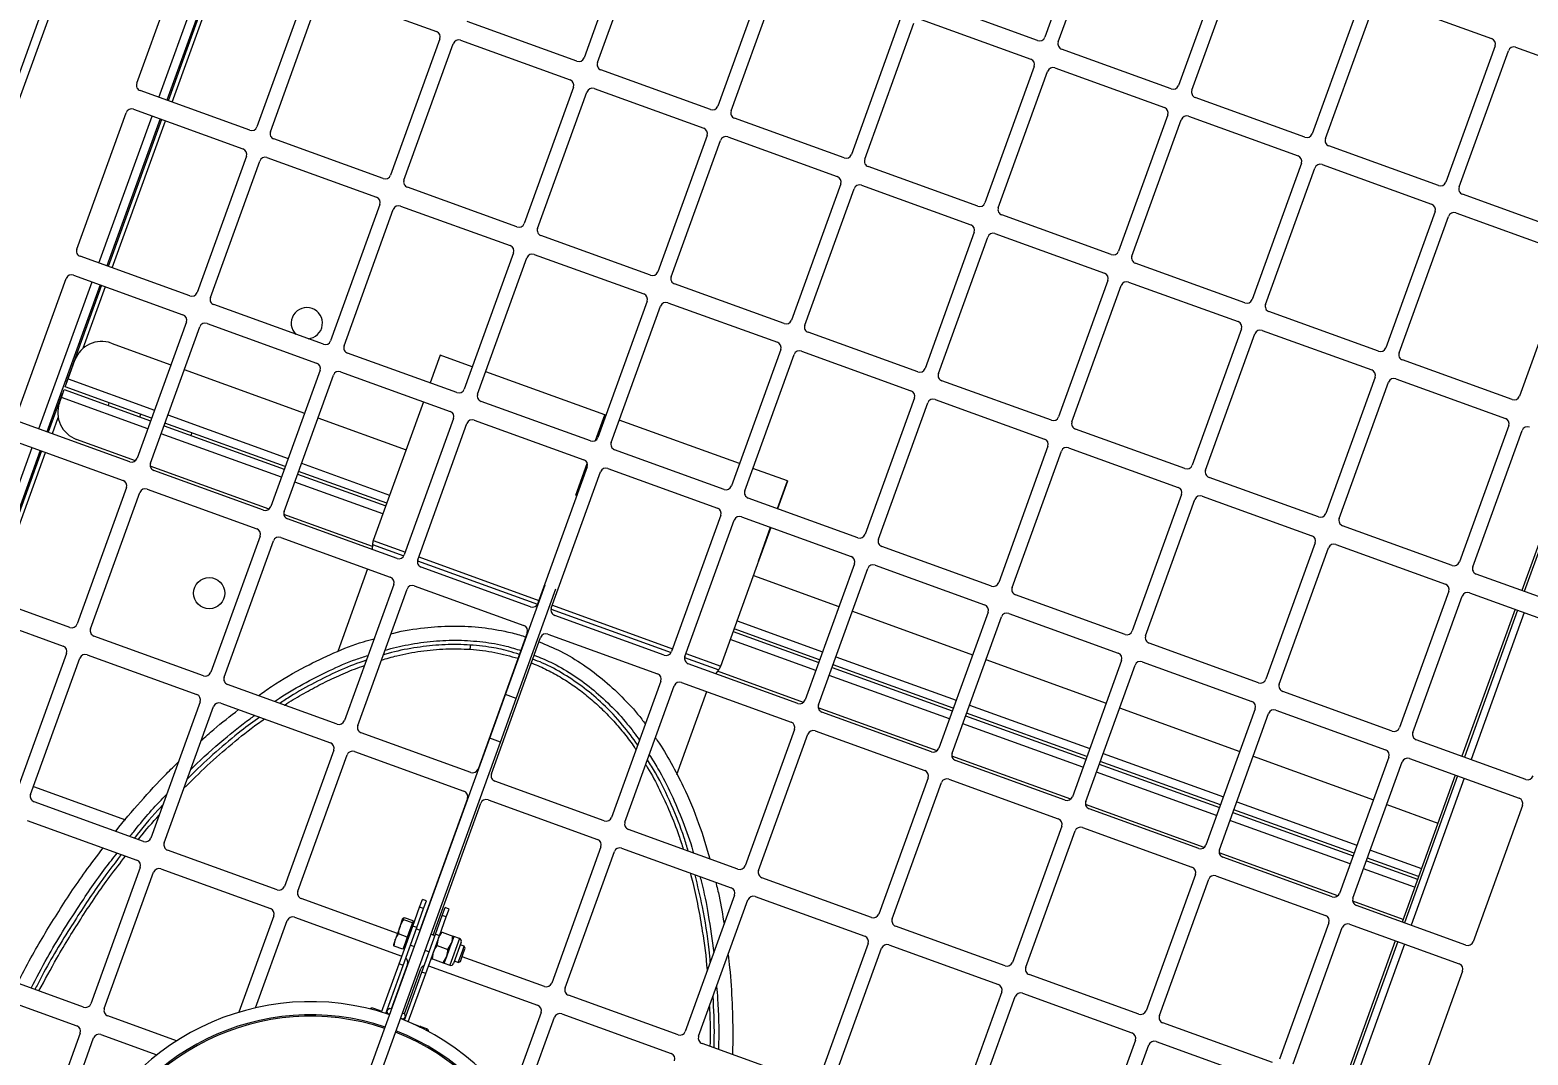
# Model space of a CAD drawing. Header units: metres. Extents: x -17822 to 152406, y -4219 to 19791.
# Drawn here: x 117479.9 to 117532.6, y 6029.5 to 6065.6 of the extents above; entities that cross this region are included whole.
import ezdxf

# ---------------------------------------------------------------- set-up
doc = ezdxf.new("R2010")
doc.units = ezdxf.units.M
doc.header["$LTSCALE"] = 100
doc.header["$MEASUREMENT"] = 0
doc.layers.get('0').update_dxf_attribs({"color": 9, "lineweight": 9})
doc.layers.add('TEKSAN', color=7, linetype='Continuous', lineweight=9)
doc.styles.get("Standard").update_dxf_attribs({"font": 'ARIALN.TTF'})
doc.dimstyles.new('TEKSAN', dxfattribs={"dimtxt": 17, "dimasz": 8, "dimexe": 2, "dimexo": 2, "dimgap": 3, "dimtad": 1, "dimdec": 0, "dimzin": 0, "dimdsep": 46, "dimtxsty": 'Standard', "dimcen": 0.09, "dimclrd": 160, "dimclre": 252, "dimclrt": 160, "dimadec": 0, "dimazin": 0, "dimtfac": 1, "dimtdec": 0, "dimtofl": 0, "dimtmove": 0, "dimatfit": 3, "dimfxl": 1, "dimtolj": 1, "dimtzin": 0, "dimarcsym": 0})

# ---------------------------------------------------------------- blocks, each defined once
blk = doc.blocks.new('K500H165_üst')
at = {"color": 7, "linetype": 'Continuous', "lineweight": 15}
for p, q in [((64.15, -24.2), (64.15, -28.3)), ((64.85, -28.3), (64.85, -24.2)), ((70.35, -24.2), (70.35, -28.3)), ((71.05, -28.3), (71.05, -24.2)), ((71.25, -24), (76.35, -24)), ((76.55, -24.2), (76.55, -28.3)), ((77.25, -28.3), (77.25, -24.2)), ((77.45, -24), (82.55, -24)), ((64.85, -26.25), (70.35, -26.25)), ((71.05, -26.25), (76.55, -26.25)), ((77.25, -26.25), (82.75, -26.25)), ((58.65, -26.5), (64.15, -26.5)), ((58.65, -26.59), (64.15, -26.59)), ((64.85, -26.5), (70.35, -26.5)), ((64.85, -26.59), (70.35, -26.59)), ((71.05, -26.5), (76.55, -26.5)), ((71.05, -26.59), (76.55, -26.59)), ((72.85, -28.5), (72.85, -26.59)), ((74.55, -28.5), (74.55, -26.59)), ((74.85, -26.59), (74.85, -28.5)), ((74.95, -28.5), (74.95, -26.59)), ((75.25, -26.59), (75.25, -28.5)), ((76.45, -26.59), (76.45, -28.473)), ((77.25, -26.5), (82.75, -26.5)), ((77.25, -26.59), (82.75, -26.59)), ((63.95, -28.5), (58.85, -28.5)), ((70.15, -28.5), (65.05, -28.5)), ((76.35, -28.5), (71.25, -28.5)), ((82.55, -28.5), (77.45, -28.5)), ((46.25, -33.3), (46.25, -29.2)), ((51.75, -29.2), (51.75, -33.3)), ((52.45, -33.3), (52.45, -29.2)), ((52.65, -29), (57.75, -29)), ((57.95, -29.2), (57.95, -33.3)), ((58.65, -33.3), (58.65, -29.2)), ((58.85, -29), (63.95, -29)), ((64.15, -29.2), (64.15, -33.3)), ((64.85, -33.3), (64.85, -29.2)), ((65.05, -29), (70.15, -29)), ((70.35, -29.2), (70.35, -33.3)), ((71.05, -33.3), (71.05, -29.2)), ((71.25, -29), (76.35, -29)), ((72.85, -33.5), (72.85, -29)), ((74.55, -33.5), (74.55, -29)), ((74.85, -29), (74.85, -33.5)), ((74.95, -33.5), (74.95, -29)), ((75.25, -29), (75.25, -33.5)), ((76.45, -29.027), (76.45, -33.473)), ((76.55, -29.2), (76.55, -33.3)), ((77.25, -33.3), (77.25, -29.2)), ((77.45, -29), (82.55, -29)), ((82.75, -29.2), (82.75, -33.3)), ((83.45, -33.3), (83.45, -29.2)), ((51.55, -33.5), (46.45, -33.5)), ((57.75, -33.5), (52.65, -33.5)), ((63.95, -33.5), (58.85, -33.5)), ((70.15, -33.5), (65.05, -33.5)), ((76.35, -33.5), (71.25, -33.5)), ((82.55, -33.5), (77.45, -33.5)), ((88.75, -33.5), (83.65, -33.5)), ((46.25, -38.3), (46.25, -34.2)), ((46.45, -34), (51.55, -34)), ((51.75, -34.2), (51.75, -38.3)), ((52.45, -38.3), (52.45, -34.2)), ((52.65, -34), (57.75, -34)), ((57.95, -34.2), (57.95, -38.3)), ((58.65, -38.3), (58.65, -34.2)), ((58.85, -34), (63.95, -34)), ((64.15, -34.2), (64.15, -38.3)), ((64.85, -38.3), (64.85, -34.2)), ((65.05, -34), (70.15, -34)), ((70.35, -34.2), (70.35, -38.3)), ((71.05, -38.3), (71.05, -34.2)), ((71.25, -34), (76.35, -34)), ((72.85, -38.5), (72.85, -34)), ((74.55, -38.5), (74.55, -34)), ((74.85, -34), (74.85, -38.5)), ((74.95, -38.5), (74.95, -34)), ((75.25, -34), (75.25, -38.5)), ((76.45, -34.027), (76.45, -38.473)), ((76.55, -34.2), (76.55, -38.3)), ((77.25, -38.3), (77.25, -34.2)), ((77.45, -34), (82.55, -34)), ((82.75, -34.2), (82.75, -38.3)), ((83.45, -38.3), (83.45, -34.2)), ((83.65, -34), (88.75, -34)), ((51.55, -38.5), (46.45, -38.5)), ((46.45, -39), (51.55, -39)), ((57.75, -38.5), (52.65, -38.5)), ((52.65, -39), (57.75, -39)), ((63.95, -38.5), (58.85, -38.5)), ((58.85, -39), (63.95, -39)), ((70.15, -38.5), (65.05, -38.5)), ((65.05, -39), (70.15, -39)), ((76.35, -38.5), (71.25, -38.5)), ((71.25, -39), (76.35, -39)), ((72.85, -43.5), (72.85, -39)), ((74.55, -43.5), (74.55, -39)), ((74.85, -39), (74.85, -43.5)), ((74.95, -43.5), (74.95, -39)), ((75.25, -39), (75.25, -43.5)), ((82.55, -38.5), (77.45, -38.5)), ((77.45, -39), (82.55, -39)), ((88.75, -38.5), (83.65, -38.5)), ((83.65, -39), (88.75, -39)), ((51.75, -39.2), (51.75, -43.3)), ((52.45, -43.3), (52.45, -39.2)), ((57.95, -39.2), (57.95, -43.3)), ((58.65, -43.3), (58.65, -39.2)), ((64.15, -39.2), (64.15, -43.3)), ((64.85, -43.3), (64.85, -39.2)), ((70.35, -39.2), (70.35, -43.3)), ((71.05, -43.3), (71.05, -39.2)), ((76.45, -39.027), (76.45, -43.473)), ((76.55, -39.2), (76.55, -43.3)), ((77.25, -43.3), (77.25, -39.2)), ((82.75, -39.2), (82.75, -43.3)), ((83.45, -43.3), (83.45, -39.2)), ((51.55, -43.5), (46.45, -43.5)), ((57.75, -43.5), (52.65, -43.5)), ((63.95, -43.5), (58.85, -43.5)), ((70.15, -43.5), (65.05, -43.5)), ((76.35, -43.5), (71.25, -43.5)), ((82.55, -43.5), (77.45, -43.5)), ((88.75, -43.5), (83.65, -43.5)), ((46.45, -44), (51.55, -44)), ((51.75, -44.2), (51.75, -48.3)), ((52.45, -48.3), (52.45, -44.2)), ((52.65, -44), (57.75, -44)), ((57.95, -44.2), (57.95, -48.3)), ((58.65, -48.3), (58.65, -44.2)), ((58.85, -44), (63.95, -44)), ((64.15, -44.2), (64.15, -48.3)), ((64.85, -48.3), (64.85, -44.2)), ((65.05, -44), (70.15, -44)), ((70.35, -44.2), (70.35, -48.3)), ((71.05, -48.3), (71.05, -44.2)), ((71.25, -44), (76.35, -44)), ((72.85, -48.5), (72.85, -44)), ((74.55, -48.5), (74.55, -44)), ((74.85, -44), (74.85, -48.5)), ((74.95, -48.5), (74.95, -44)), ((75.25, -44), (75.25, -48.5)), ((76.45, -44.027), (76.45, -48.473)), ((76.55, -44.2), (76.55, -48.3)), ((77.25, -48.3), (77.25, -44.2)), ((77.45, -44), (82.55, -44)), ((82.75, -44.2), (82.75, -48.3)), ((83.45, -48.3), (83.45, -44.2)), ((83.65, -44), (88.75, -44)), ((88.95, -44.2), (88.95, -48.3)), ((51.55, -48.5), (46.45, -48.5)), ((57.75, -48.5), (52.65, -48.5)), ((63.95, -48.5), (58.85, -48.5)), ((70.15, -48.5), (65.05, -48.5)), ((76.35, -48.5), (71.25, -48.5)), ((82.55, -48.5), (77.45, -48.5)), ((88.75, -48.5), (83.65, -48.5)), ((46.45, -49), (51.55, -49)), ((52.65, -49), (57.75, -49)), ((58.85, -49), (63.95, -49)), ((65.05, -49), (70.15, -49)), ((71.25, -49), (76.35, -49)), ((72.85, -52.2), (72.85, -49)), ((74.55, -52.2), (74.55, -49)), ((74.85, -49), (74.85, -52.2)), ((74.95, -52.2), (74.95, -49)), ((75.25, -49), (75.25, -52.2)), ((76.45, -49.027), (76.45, -52.241)), ((77.45, -49), (82.55, -49)), ((83.65, -49), (88.75, -49)), ((51.75, -49.2), (51.75, -53.3)), ((52.45, -53.3), (52.45, -49.2)), ((57.95, -49.2), (57.95, -53.3)), ((58.65, -53.3), (58.65, -49.2)), ((64.15, -49.2), (64.15, -53.3)), ((64.85, -53.3), (64.85, -49.2)), ((70.35, -49.2), (70.35, -53.3)), ((71.05, -53.3), (71.05, -49.2)), ((76.55, -49.2), (76.55, -53.3)), ((77.25, -53.3), (77.25, -49.2)), ((82.75, -49.2), (82.75, -53.3)), ((83.45, -53.3), (83.45, -49.2)), ((88.95, -49.2), (88.95, -53.3)), ((89.65, -53.3), (89.65, -49.2)), ((70.35, -52.2), (69.315, -52.2)), ((69.315, -52.2), (70.35, -52.2)), ((69.315, -52.2), (69.315, -52.2)), ((69.315, -52.209), (69.315, -52.2)), ((70.35, -52.209), (69.315, -52.209)), ((69.315, -52.209), (69.315, -53.5)), ((76.241, -52.2), (71.05, -52.2)), ((71.05, -52.2), (72.315, -52.2)), ((72.315, -52.209), (71.05, -52.209)), ((72.315, -52.2), (72.315, -52.209)), ((76.241, -53.5), (76.241, -52.2)), ((76.55, -52.272), (76.387, -52.222)), ((76.387, -53.497), (76.387, -52.222)), ((80.347, -52.35), (77.25, -52.35)), ((57.75, -53.5), (52.65, -53.5)), ((63.95, -53.5), (58.85, -53.5)), ((70.15, -53.5), (65.05, -53.5)), ((76.35, -53.5), (71.25, -53.5)), ((82.55, -53.5), (77.45, -53.5)), ((88.75, -53.5), (83.65, -53.5)), ((93.506, -53.5), (89.85, -53.5)), ((52.65, -54), (57.75, -54)), ((57.95, -54.2), (57.95, -58.3)), ((58.65, -58.3), (58.65, -54.2)), ((58.85, -54), (63.95, -54)), ((64.15, -54.2), (64.15, -58.3)), ((64.85, -58.3), (64.85, -54.2)), ((65.05, -54), (70.15, -54)), ((69.315, -54), (69.315, -58.5)), ((70.35, -54.2), (70.35, -58.3)), ((71.05, -58.3), (71.05, -54.2)), ((71.25, -54), (76.35, -54)), ((76.241, -58.5), (76.241, -54)), ((76.387, -58.497), (76.387, -54.003)), ((76.55, -54.2), (76.55, -58.3)), ((77.25, -58.3), (77.25, -54.2)), ((77.45, -54), (82.55, -54)), ((82.75, -54.2), (82.75, -58.3)), ((83.45, -58.3), (83.45, -54.2)), ((83.65, -54), (88.75, -54)), ((88.95, -54.2), (88.95, -57.281)), ((89.65, -58.281), (89.65, -54.2)), ((89.85, -54), (93.154, -54)), ((88.637, -57.281), (88.582, -57.337)), ((88.582, -57.337), (88.582, -57.481)), ((88.767, -57.337), (88.582, -57.337)), ((88.789, -57.281), (88.637, -57.281)), ((89.182, -57.337), (88.767, -57.337)), ((89.127, -57.281), (88.789, -57.281)), ((89.182, -57.337), (89.127, -57.281)), ((89.182, -57.481), (89.182, -57.337)), ((88.382, -57.585), (88.382, -57.791)), ((88.382, -57.585), (89.382, -57.585)), ((88.382, -57.791), (88.632, -57.791)), ((88.382, -58.237), (88.382, -57.836)), ((88.485, -57.481), (89.279, -57.481)), ((88.882, -57.836), (88.632, -57.791)), ((89.132, -57.791), (88.632, -57.791)), ((88.882, -58.237), (88.882, -57.836)), ((89.382, -57.836), (89.132, -57.791)), ((89.382, -57.791), (89.132, -57.791)), ((89.382, -57.791), (89.382, -57.585)), ((89.382, -58.237), (89.382, -57.836)), ((91.757, -57.585), (91.757, -57.791)), ((91.757, -57.585), (91.814, -57.585)), ((91.757, -57.791), (91.788, -57.791)), ((91.795, -57.829), (91.757, -57.836)), ((91.757, -58.122), (91.757, -57.836)), ((57.75, -58.5), (52.65, -58.5)), ((63.95, -58.5), (58.85, -58.5)), ((70.15, -58.5), (65.05, -58.5)), ((76.35, -58.5), (71.25, -58.5)), ((82.55, -58.5), (77.45, -58.5)), ((88.582, -58.5), (83.65, -58.5)), ((87.528, -58.281), (87.528, -58.431)), ((87.821, -58.281), (87.528, -58.281)), ((87.821, -58.431), (87.528, -58.431)), ((87.821, -58.281), (87.821, -58.431)), ((88.528, -58.281), (87.821, -58.281)), ((88.528, -58.431), (87.821, -58.431)), ((88.528, -58.281), (88.528, -58.431)), ((89.943, -58.281), (88.528, -58.281)), ((89.943, -58.431), (88.528, -58.431)), ((88.582, -58.431), (88.582, -58.581)), ((88.882, -58.237), (88.632, -58.281)), ((89.382, -58.237), (89.132, -58.281)), ((89.182, -58.581), (89.182, -58.431)), ((91.532, -58.5), (89.85, -58.5)), ((89.943, -58.281), (89.943, -58.431)), ((91.746, -58.281), (89.943, -58.281)), ((91.739, -58.431), (89.943, -58.431)), ((91.532, -58.499), (91.629, -58.441)), ((91.532, -58.499), (91.532, -58.581)), ((91.607, -58.441), (91.578, -58.458)), ((91.629, -58.441), (91.607, -58.441)), ((91.739, -58.441), (91.629, -58.441)), ((91.726, -58.499), (91.726, -58.581)), ((52.65, -59), (57.75, -59)), ((58.85, -59), (63.95, -59)), ((65.05, -59), (70.15, -59)), ((69.315, -59), (69.315, -59.04)), ((69.315, -59.04), (69.315, -63.5)), ((70.27, -59.04), (69.315, -59.04)), ((72.315, -59.04), (71.13, -59.04)), ((71.25, -59), (76.35, -59)), ((72.315, -59), (72.315, -59.04)), ((79.755, -58.581), (75.655, -58.581)), ((79.755, -58.981), (75.655, -58.981)), ((76.241, -63.5), (76.241, -59)), ((76.387, -63.497), (76.387, -59.003)), ((77.45, -59), (82.55, -59)), ((79.755, -58.581), (79.755, -58.981)), ((81.394, -58.581), (79.755, -58.581)), ((81.394, -58.981), (79.755, -58.981)), ((81.394, -58.581), (81.394, -58.981)), ((100.582, -58.581), (81.394, -58.581)), ((100.582, -58.981), (81.394, -58.981)), ((83.65, -59), (88.582, -59)), ((88.582, -58.981), (88.582, -59.131)), ((89.182, -59.131), (89.182, -58.981)), ((89.85, -59), (91.532, -59)), ((91.532, -58.981), (91.532, -59.063)), ((91.726, -58.981), (91.726, -59.063)), ((57.95, -59.2), (57.95, -63.3)), ((58.65, -63.3), (58.65, -59.2)), ((64.15, -59.2), (64.15, -63.3)), ((64.85, -63.3), (64.85, -59.2)), ((70.35, -59.2), (70.35, -63.3)), ((71.05, -63.3), (71.05, -59.2)), ((76.55, -59.2), (76.55, -63.3)), ((77.25, -63.3), (77.25, -59.2)), ((82.75, -59.2), (82.75, -63.3)), ((83.45, -63.3), (83.45, -59.2)), ((87.528, -59.131), (87.528, -59.281)), ((87.821, -59.131), (87.528, -59.131)), ((87.821, -59.281), (87.528, -59.281)), ((87.821, -59.131), (87.821, -59.281)), ((88.528, -59.131), (87.821, -59.131)), ((88.528, -59.281), (87.821, -59.281)), ((88.348, -59.331), (88.348, -59.652)), ((88.348, -59.331), (88.386, -59.331)), ((88.382, -59.281), (88.382, -59.331)), ((88.386, -59.331), (88.424, -59.331)), ((88.424, -59.331), (88.424, -59.652)), ((88.424, -59.331), (88.691, -59.331)), ((88.528, -59.131), (88.528, -59.281)), ((89.943, -59.131), (88.528, -59.131)), ((89.943, -59.281), (88.528, -59.281)), ((88.691, -59.331), (88.958, -59.331)), ((88.958, -59.331), (88.958, -59.652)), ((88.958, -59.331), (89.187, -59.331)), ((89.187, -59.331), (89.416, -59.331)), ((89.382, -59.331), (89.382, -59.281)), ((89.416, -59.331), (89.416, -59.652)), ((89.65, -63.3), (89.65, -59.281)), ((89.943, -59.131), (89.943, -59.281)), ((91.739, -59.131), (89.943, -59.131)), ((91.746, -59.281), (89.943, -59.281)), ((91.532, -59.063), (91.629, -59.121)), ((91.578, -59.105), (91.607, -59.121)), ((91.607, -59.121), (91.629, -59.121)), ((91.629, -59.121), (91.739, -59.121)), ((91.723, -59.331), (91.723, -59.652)), ((91.723, -59.331), (91.749, -59.331)), ((88.424, -59.652), (88.386, -59.696)), ((88.691, -59.696), (88.386, -59.696)), ((88.691, -59.696), (89.187, -59.696)), ((88.95, -59.696), (88.95, -63.3)), ((89.416, -59.652), (89.187, -59.696)), ((89.187, -59.696), (89.382, -59.696)), ((91.78, -59.696), (91.761, -59.696)), ((57.75, -63.5), (52.65, -63.5)), ((63.95, -63.5), (58.85, -63.5)), ((70.15, -63.5), (65.05, -63.5)), ((76.35, -63.5), (71.25, -63.5)), ((82.55, -63.5), (77.45, -63.5)), ((88.75, -63.5), (83.65, -63.5)), ((93.113, -63.5), (89.85, -63.5)), ((52.65, -64), (57.75, -64)), ((57.95, -64.2), (57.95, -68.3)), ((58.65, -68.3), (58.65, -64.2)), ((58.85, -64), (63.95, -64)), ((64.15, -64.2), (64.15, -68.3)), ((64.85, -68.3), (64.85, -64.2)), ((65.05, -64), (70.15, -64)), ((69.315, -64), (69.315, -65.2)), ((70.35, -64.2), (70.35, -68.3)), ((71.05, -68.3), (71.05, -64.2)), ((71.25, -64), (76.35, -64)), ((76.241, -65.2), (76.241, -64)), ((76.387, -65.178), (76.387, -64.003)), ((76.55, -64.2), (76.55, -68.3)), ((77.25, -68.3), (77.25, -64.2)), ((77.45, -64), (82.55, -64)), ((82.75, -64.2), (82.75, -68.3)), ((83.45, -68.3), (83.45, -64.2)), ((83.65, -64), (88.75, -64)), ((88.95, -64.2), (88.95, -68.3)), ((89.65, -68.3), (89.65, -64.2)), ((89.85, -64), (93.459, -64)), ((69.315, -65.2), (70.35, -65.2)), ((71.05, -65.2), (76.241, -65.2)), ((72.85, -68.5), (72.85, -65.2)), ((74.55, -68.5), (74.55, -65.2)), ((74.85, -65.2), (74.85, -68.5)), ((74.95, -68.5), (74.95, -65.2)), ((75.25, -65.2), (75.25, -68.5)), ((76.387, -65.178), (76.55, -65.128)), ((76.45, -65.159), (76.45, -68.473)), ((77.25, -65.05), (80.343, -65.05)), ((95.15, -65.719), (95.15, -68.3)), ((95.85, -68.3), (95.85, -66.205)), ((63.95, -68.5), (58.85, -68.5)), ((70.15, -68.5), (65.05, -68.5)), ((76.35, -68.5), (71.25, -68.5)), ((82.55, -68.5), (77.45, -68.5)), ((88.75, -68.5), (83.65, -68.5)), ((94.95, -68.5), (89.85, -68.5)), ((101.15, -68.5), (96.05, -68.5)), ((58.85, -69), (63.95, -69)), ((65.05, -69), (70.15, -69)), ((71.25, -69), (76.35, -69)), ((72.85, -73.5), (72.85, -69)), ((74.55, -73.5), (74.55, -69)), ((74.85, -69), (74.85, -73.5)), ((74.95, -73.5), (74.95, -69)), ((75.25, -69), (75.25, -73.5)), ((76.45, -69.027), (76.45, -73.473)), ((77.45, -69), (82.55, -69)), ((83.65, -69), (88.75, -69)), ((89.85, -69), (94.95, -69)), ((96.05, -69), (101.15, -69)), ((58.65, -73.3), (58.65, -69.2)), ((64.15, -69.2), (64.15, -73.3)), ((64.85, -73.3), (64.85, -69.2)), ((70.35, -69.2), (70.35, -73.3)), ((71.05, -73.3), (71.05, -69.2)), ((76.55, -69.2), (76.55, -73.3)), ((77.25, -73.3), (77.25, -69.2)), ((82.75, -69.2), (82.75, -73.3)), ((83.45, -73.3), (83.45, -69.2)), ((88.95, -69.2), (88.95, -73.3)), ((89.65, -73.3), (89.65, -69.2)), ((95.15, -69.2), (95.15, -73.3)), ((95.85, -73.3), (95.85, -69.2)), ((88.45, -73.5), (88.45, -70.061)), ((74.85, -72.5), (74.95, -72.5)), ((63.95, -73.5), (58.85, -73.5)), ((70.15, -73.5), (65.05, -73.5)), ((76.35, -73.5), (71.25, -73.5)), ((74.95, -73.49), (74.85, -73.49)), ((82.55, -73.5), (77.45, -73.5)), ((88.75, -73.5), (83.65, -73.5)), ((58.85, -74), (63.95, -74)), ((64.15, -74.2), (64.15, -78.3)), ((64.85, -78.3), (64.85, -74.2)), ((65.05, -74), (70.15, -74)), ((70.35, -74.2), (70.35, -78.3)), ((71.05, -78.3), (71.05, -74.2)), ((71.25, -74), (76.35, -74)), ((72.85, -76.232), (72.85, -74)), ((74.55, -77.232), (74.55, -74)), ((74.85, -74), (74.85, -77.232)), ((74.95, -77.232), (74.95, -74)), ((75.25, -74), (75.25, -77.232)), ((76.45, -74.027), (76.45, -76.232)), ((76.55, -74.2), (76.55, -78.3)), ((77.25, -78.3), (77.25, -74.2)), ((77.45, -74), (82.55, -74)), ((82.75, -74.2), (82.75, -78.3)), ((83.45, -78.3), (83.45, -74.2)), ((83.65, -74), (88.75, -74)), ((74.95, -74.408), (74.85, -74.4)), ((74.85, -75.6), (74.95, -75.592)), ((64.15, -77.1), (58.65, -77.1)), ((58.65, -77.25), (64.15, -77.25)), ((58.65, -77.3), (64.15, -77.3)), ((70.35, -77.1), (64.85, -77.1)), ((64.85, -77.25), (70.35, -77.25)), ((64.85, -77.3), (70.35, -77.3)), ((73.353, -77.1), (71.05, -77.1)), ((71.05, -77.25), (74.682, -77.25)), ((71.05, -77.3), (76.55, -77.3)), ((74.55, -77.232), (73.85, -77.232)), ((74.85, -77.232), (74.55, -77.232)), ((74.682, -77.25), (74.682, -77.3)), ((75.25, -77.232), (74.95, -77.232)), ((75.118, -77.3), (75.118, -77.25)), ((75.118, -77.25), (76.55, -77.25)), ((75.45, -77.232), (75.25, -77.232)), ((76.55, -77.1), (75.947, -77.1)), ((82.75, -77.1), (77.25, -77.1)), ((77.25, -77.25), (82.75, -77.25)), ((77.25, -77.3), (82.75, -77.3)), ((64.15, -77.6), (58.65, -77.6)), ((70.35, -77.6), (64.85, -77.6)), ((76.55, -77.6), (71.05, -77.6)), ((82.75, -77.6), (77.25, -77.6)), ((63.95, -78.5), (58.85, -78.5)), ((70.15, -78.5), (65.05, -78.5)), ((76.35, -78.5), (71.25, -78.5)), ((149.95, -82.2), (44.55, -82.2)), ((150.082, -82.5), (44.418, -82.5))]:
    blk.add_line(p, q, dxfattribs=at)
at = {"color": 7, "linetype": 'Continuous', "lineweight": 15, "flags": 128}
blk.add_lwpolyline([(78.682, -60.689), (78.654, -60.697), (78.626, -60.704), (78.602, -60.711), (78.58, -60.718), (78.562, -60.723), (78.548, -60.727), (78.54, -60.729), (78.537, -60.73)], dxfattribs=at)
at = {"color": 7, "linetype": 'Continuous', "lineweight": 15}
blk.add_circle((79.95, -70), 0.55, dxfattribs=at)
for centre, radius, start, end in [((70.15, -24.2), 0.2, 0, 90), ((71.25, -24.2), 0.2, 90, 180), ((76.35, -24.2), 0.2, 0, 90), ((77.45, -24.2), 0.2, 90, 180), ((58.85, -28.3), 0.2, 180, 270), ((63.95, -28.3), 0.2, 270, 0), ((65.05, -28.3), 0.2, 180, 270), ((70.15, -28.3), 0.2, 270, 0), ((71.25, -28.3), 0.2, 180, 270), ((76.35, -28.3), 0.2, 270, 0), ((77.45, -28.3), 0.2, 180, 270), ((57.75, -29.2), 0.2, 0, 90), ((58.85, -29.2), 0.2, 90, 180), ((63.95, -29.2), 0.2, 0, 90), ((65.05, -29.2), 0.2, 90, 180), ((70.15, -29.2), 0.2, 0, 90), ((71.25, -29.2), 0.2, 90, 180), ((76.35, -29.2), 0.2, 0, 90), ((77.45, -29.2), 0.2, 90, 180), ((46.45, -33.3), 0.2, 180, 270), ((51.55, -33.3), 0.2, 270, 0), ((52.65, -33.3), 0.2, 180, 270), ((57.75, -33.3), 0.2, 270, 0), ((58.85, -33.3), 0.2, 180, 270), ((63.95, -33.3), 0.2, 270, 0), ((65.05, -33.3), 0.2, 180, 270), ((70.15, -33.3), 0.2, 270, 0), ((71.25, -33.3), 0.2, 180, 270), ((76.35, -33.3), 0.2, 270, 0), ((77.45, -33.3), 0.2, 180, 270), ((82.55, -33.3), 0.2, 270, 0), ((83.65, -33.3), 0.2, 180, 270), ((46.45, -34.2), 0.2, 90, 180), ((51.55, -34.2), 0.2, 0, 90), ((52.65, -34.2), 0.2, 90, 180), ((57.75, -34.2), 0.2, 0, 90), ((58.85, -34.2), 0.2, 90, 180), ((63.95, -34.2), 0.2, 0, 90), ((65.05, -34.2), 0.2, 90, 180), ((70.15, -34.2), 0.2, 0, 90), ((71.25, -34.2), 0.2, 90, 180), ((76.35, -34.2), 0.2, 0, 90), ((77.45, -34.2), 0.2, 90, 180), ((82.55, -34.2), 0.2, 0, 90), ((83.65, -34.2), 0.2, 90, 180), ((51.55, -38.3), 0.2, 270, 0), ((52.65, -38.3), 0.2, 180, 270), ((57.75, -38.3), 0.2, 270, 0), ((58.85, -38.3), 0.2, 180, 270), ((63.95, -38.3), 0.2, 270, 0), ((65.05, -38.3), 0.2, 180, 270), ((70.15, -38.3), 0.2, 270, 0), ((71.25, -38.3), 0.2, 180, 270), ((76.35, -38.3), 0.2, 270, 0), ((77.45, -38.3), 0.2, 180, 270), ((82.55, -38.3), 0.2, 270, 0), ((83.65, -38.3), 0.2, 180, 270), ((51.55, -39.2), 0.2, 0, 90), ((52.65, -39.2), 0.2, 90, 180), ((57.75, -39.2), 0.2, 0, 90), ((58.85, -39.2), 0.2, 90, 180), ((63.95, -39.2), 0.2, 0, 90), ((65.05, -39.2), 0.2, 90, 180), ((70.15, -39.2), 0.2, 0, 90), ((71.25, -39.2), 0.2, 90, 180), ((76.35, -39.2), 0.2, 0, 90), ((77.45, -39.2), 0.2, 90, 180), ((82.55, -39.2), 0.2, 0, 90), ((83.65, -39.2), 0.2, 90, 180), ((51.55, -43.3), 0.2, 270, 0), ((52.65, -43.3), 0.2, 180, 270), ((57.75, -43.3), 0.2, 270, 0), ((58.85, -43.3), 0.2, 180, 270), ((63.95, -43.3), 0.2, 270, 0), ((65.05, -43.3), 0.2, 180, 270), ((70.15, -43.3), 0.2, 270, 0), ((71.25, -43.3), 0.2, 180, 270), ((76.35, -43.3), 0.2, 270, 0), ((77.45, -43.3), 0.2, 180, 270), ((82.55, -43.3), 0.2, 270, 0), ((83.65, -43.3), 0.2, 180, 270), ((51.55, -44.2), 0.2, 0, 90), ((52.65, -44.2), 0.2, 90, 180), ((57.75, -44.2), 0.2, 0, 90), ((58.85, -44.2), 0.2, 90, 180), ((63.95, -44.2), 0.2, 0, 90), ((65.05, -44.2), 0.2, 90, 180), ((70.15, -44.2), 0.2, 0, 90), ((71.25, -44.2), 0.2, 90, 180), ((76.35, -44.2), 0.2, 0, 90), ((77.45, -44.2), 0.2, 90, 180), ((82.55, -44.2), 0.2, 0, 90), ((83.65, -44.2), 0.2, 90, 180), ((51.55, -48.3), 0.2, 270, 0), ((52.65, -48.3), 0.2, 180, 270), ((57.75, -48.3), 0.2, 270, 0), ((58.85, -48.3), 0.2, 180, 270), ((63.95, -48.3), 0.2, 270, 0), ((65.05, -48.3), 0.2, 180, 270), ((70.15, -48.3), 0.2, 270, 0), ((71.25, -48.3), 0.2, 180, 270), ((76.35, -48.3), 0.2, 270, 0), ((77.45, -48.3), 0.2, 180, 270), ((82.55, -48.3), 0.2, 270, 0), ((83.65, -48.3), 0.2, 180, 270), ((88.75, -48.3), 0.2, 270, 0), ((51.55, -49.2), 0.2, 0, 90), ((52.65, -49.2), 0.2, 90, 180), ((57.75, -49.2), 0.2, 0, 90), ((58.85, -49.2), 0.2, 90, 180), ((63.95, -49.2), 0.2, 0, 90), ((65.05, -49.2), 0.2, 90, 180), ((70.15, -49.2), 0.2, 0, 90), ((71.25, -49.2), 0.2, 90, 180), ((76.35, -49.2), 0.2, 0, 90), ((77.45, -49.2), 0.2, 90, 180), ((82.55, -49.2), 0.2, 0, 90), ((83.65, -49.2), 0.2, 90, 180), ((88.75, -49.2), 0.2, 0, 90), ((89.85, -49.2), 0.2, 90, 180), ((100.482, -58.781), 8.75, 181.3097, 178.6903), ((100.482, -58.781), 8.288, 0, 178.6172), ((100.482, -58.781), 8.237, 0, 178.6086), ((76.241, -52.7), 0.5, 72.992, 90), ((57.75, -53.3), 0.2, 270, 0), ((58.85, -53.3), 0.2, 180, 270), ((63.95, -53.3), 0.2, 270, 0), ((65.05, -53.3), 0.2, 180, 270), ((70.15, -53.3), 0.2, 270, 0), ((71.25, -53.3), 0.2, 180, 270), ((76.35, -53.3), 0.2, 270, 0), ((77.45, -53.3), 0.2, 180, 270), ((82.55, -53.3), 0.2, 270, 0), ((83.65, -53.3), 0.2, 180, 270), ((88.75, -53.3), 0.2, 270, 0), ((89.85, -53.3), 0.2, 180, 270), ((57.75, -54.2), 0.2, 0, 90), ((58.85, -54.2), 0.2, 90, 180), ((63.95, -54.2), 0.2, 0, 90), ((65.05, -54.2), 0.2, 90, 180), ((70.15, -54.2), 0.2, 0, 90), ((71.25, -54.2), 0.2, 90, 180), ((76.35, -54.2), 0.2, 0, 90), ((77.45, -54.2), 0.2, 90, 180), ((82.55, -54.2), 0.2, 0, 90), ((83.65, -54.2), 0.2, 90, 180), ((88.75, -54.2), 0.2, 0, 90), ((89.85, -54.2), 0.2, 90, 180), ((88.485, -57.585), 0.103, 90, 180), ((89.279, -57.585), 0.103, 0, 90), ((91.86, -57.585), 0.103, 107.953, 180), ((57.75, -58.3), 0.2, 270, 0), ((58.85, -58.3), 0.2, 180, 270), ((63.95, -58.3), 0.2, 270, 0), ((65.05, -58.3), 0.2, 180, 270), ((70.15, -58.3), 0.2, 270, 0), ((71.25, -58.3), 0.2, 180, 270), ((76.35, -58.3), 0.2, 270, 0), ((77.45, -58.3), 0.2, 180, 270), ((82.55, -58.3), 0.2, 270, 0), ((83.65, -58.3), 0.2, 180, 270), ((89.85, -58.3), 0.2, 221.0861, 270), ((57.75, -59.2), 0.2, 0, 90), ((58.85, -59.2), 0.2, 90, 180), ((63.95, -59.2), 0.2, 0, 90), ((65.05, -59.2), 0.2, 90, 180), ((70.15, -59.2), 0.2, 0, 90), ((71.25, -59.2), 0.2, 90, 180), ((76.35, -59.2), 0.2, 0, 90), ((77.45, -59.2), 0.2, 90, 180), ((82.55, -59.2), 0.2, 0, 90), ((83.65, -59.2), 0.2, 90, 180), ((89.85, -59.2), 0.2, 90, 159.952), ((100.482, -58.781), 8.288, 181.3828, 0), ((100.482, -58.781), 8.237, 181.3914, 0), ((57.75, -63.3), 0.2, 270, 0), ((58.85, -63.3), 0.2, 180, 270), ((63.95, -63.3), 0.2, 270, 0), ((65.05, -63.3), 0.2, 180, 270), ((70.15, -63.3), 0.2, 270, 0), ((71.25, -63.3), 0.2, 180, 270), ((76.35, -63.3), 0.2, 270, 0), ((77.45, -63.3), 0.2, 180, 270), ((82.55, -63.3), 0.2, 270, 0), ((83.65, -63.3), 0.2, 180, 270), ((88.75, -63.3), 0.2, 270, 0), ((89.85, -63.3), 0.2, 180, 270), ((57.75, -64.2), 0.2, 0, 90), ((58.85, -64.2), 0.2, 90, 180), ((63.95, -64.2), 0.2, 0, 90), ((65.05, -64.2), 0.2, 90, 180), ((70.15, -64.2), 0.2, 0, 90), ((71.25, -64.2), 0.2, 90, 180), ((76.35, -64.2), 0.2, 0, 90), ((77.45, -64.2), 0.2, 90, 180), ((82.55, -64.2), 0.2, 0, 90), ((83.65, -64.2), 0.2, 90, 180), ((88.75, -64.2), 0.2, 0, 90), ((89.85, -64.2), 0.2, 90, 180), ((76.241, -64.7), 0.5, 270, 287.008), ((58.85, -68.3), 0.2, 180, 270), ((63.95, -68.3), 0.2, 270, 0), ((65.05, -68.3), 0.2, 180, 270), ((70.15, -68.3), 0.2, 270, 0), ((71.25, -68.3), 0.2, 180, 270), ((76.35, -68.3), 0.2, 270, 0), ((77.45, -68.3), 0.2, 180, 270), ((82.55, -68.3), 0.2, 270, 0), ((83.65, -68.3), 0.2, 180, 270), ((88.75, -68.3), 0.2, 270, 0), ((89.85, -68.3), 0.2, 180, 270), ((94.95, -68.3), 0.2, 270, 0), ((96.05, -68.3), 0.2, 180, 270), ((58.85, -69.2), 0.2, 90, 180), ((63.95, -69.2), 0.2, 0, 90), ((65.05, -69.2), 0.2, 90, 180), ((70.15, -69.2), 0.2, 0, 90), ((71.25, -69.2), 0.2, 90, 180), ((76.35, -69.2), 0.2, 0, 90), ((77.45, -69.2), 0.2, 90, 180), ((82.55, -69.2), 0.2, 0, 90), ((83.65, -69.2), 0.2, 90, 180), ((88.75, -69.2), 0.2, 0, 90), ((89.85, -69.2), 0.2, 90, 180), ((94.95, -69.2), 0.2, 0, 90), ((96.05, -69.2), 0.2, 90, 180), ((69.85, -70), 0.55, 24.62, 180), ((69.85, -70), 0.55, 180, 335.38), ((63.95, -73.3), 0.2, 270, 0), ((65.05, -73.3), 0.2, 180, 270), ((70.15, -73.3), 0.2, 270, 0), ((71.25, -73.3), 0.2, 180, 270), ((76.35, -73.3), 0.2, 270, 0), ((77.45, -73.3), 0.2, 180, 270), ((82.55, -73.3), 0.2, 270, 0), ((83.65, -73.3), 0.2, 180, 270), ((88.75, -73.3), 0.2, 270, 0), ((63.95, -74.2), 0.2, 0, 90), ((65.05, -74.2), 0.2, 90, 180), ((70.15, -74.2), 0.2, 0, 90), ((71.25, -74.2), 0.2, 90, 180), ((76.35, -74.2), 0.2, 0, 90), ((77.45, -74.2), 0.2, 90, 180), ((82.55, -74.2), 0.2, 0, 90), ((83.65, -74.2), 0.2, 90, 180), ((73.85, -76.232), 1, 180, 270), ((75.45, -76.232), 1, 270, 0), ((63.95, -78.3), 0.2, 270, 0), ((65.05, -78.3), 0.2, 180, 270), ((70.15, -78.3), 0.2, 270, 0), ((71.25, -78.3), 0.2, 180, 270)]:
    blk.add_arc(centre, radius, start, end, dxfattribs=at)
for points, knots in [([(85.702, -48.5), (85.837, -48.431), (86.348, -48.171), (87.264, -47.782), (88.213, -47.406), (88.782, -47.219), (88.95, -47.163)], [0, 0, 0, 0, 0.129433, 0.489144, 0.84908, 1, 1, 1, 1]), ([(86.89, -48.5), (87.021, -48.44), (87.626, -48.161), (88.315, -47.894), (88.881, -47.712), (88.95, -47.69)], [0, 0, 0, 0, 0.195084, 0.902029, 1, 1, 1, 1]), ([(88.95, -47.852), (88.822, -47.894), (88.246, -48.082), (87.687, -48.317), (87.253, -48.5)], [0, 0, 0, 0, 0.222105, 1, 1, 1, 1]), ([(87.641, -48.5), (87.667, -48.489), (88.095, -48.301), (88.536, -48.148), (88.95, -48.004)], [0, 0, 0, 0, 0.061436, 1, 1, 1, 1]), ([(83.45, -49.777), (83.591, -49.682), (84.007, -49.401), (84.448, -49.16), (84.74, -49)], [0, 0, 0, 0, 0.338257, 1, 1, 1, 1]), ([(86.165, -49), (86.03, -49.062), (85.432, -49.337), (84.519, -49.847), (83.772, -50.338), (83.45, -50.549)], [0, 0, 0, 0, 0.142369, 0.631013, 1, 1, 1, 1]), ([(83.45, -50.371), (83.505, -50.331), (83.88, -50.066), (84.662, -49.597), (85.409, -49.208), (85.809, -49)], [0, 0, 0, 0, 0.074649, 0.504354, 1, 1, 1, 1]), ([(83.45, -50.734), (83.544, -50.667), (83.872, -50.435), (84.464, -50.068), (85.367, -49.554), (86.047, -49.195), (86.481, -49.006), (86.494, -49)], [0, 0, 0, 0, 0.09882, 0.343728, 0.594808, 0.988091, 1, 1, 1, 1]), ([(79.399, -53.5), (79.42, -53.469), (79.614, -53.179), (80.038, -52.674), (80.773, -51.872), (81.67, -51.047), (82.398, -50.507), (82.75, -50.246)], [0, 0, 0, 0, 0.023953, 0.222708, 0.420843, 0.719432, 1, 1, 1, 1]), ([(80.03, -53.5), (80.146, -53.348), (80.467, -52.928), (81.072, -52.288), (81.844, -51.576), (82.412, -51.101), (82.73, -50.878), (82.75, -50.864)], [0, 0, 0, 0, 0.151217, 0.417232, 0.693441, 0.980569, 1, 1, 1, 1]), ([(82.75, -51.062), (82.618, -51.158), (82.149, -51.501), (81.407, -52.171), (80.692, -52.89), (80.33, -53.36), (80.222, -53.5)], [0, 0, 0, 0, 0.138632, 0.49494, 0.849987, 1, 1, 1, 1]), ([(80.404, -53.5), (80.429, -53.467), (80.632, -53.198), (81.057, -52.741), (81.678, -52.127), (82.243, -51.631), (82.613, -51.348), (82.75, -51.244)], [0, 0, 0, 0, 0.038166, 0.30991, 0.571586, 0.841735, 1, 1, 1, 1]), ([(77.613, -58.5), (77.624, -58.228), (77.647, -57.641), (77.827, -56.755), (78.104, -55.852), (78.481, -54.991), (78.806, -54.374), (79.022, -54.059), (79.063, -54)], [0, 0, 0, 0, 0.170511, 0.3671, 0.564365, 0.76112, 0.95489, 1, 1, 1, 1]), ([(78.111, -58.5), (78.119, -58.289), (78.137, -57.796), (78.277, -57.028), (78.511, -56.201), (78.845, -55.385), (79.227, -54.644), (79.529, -54.197), (79.662, -54)], [0, 0, 0, 0, 0.131337, 0.305836, 0.483183, 0.664987, 0.852508, 1, 1, 1, 1]), ([(79.843, -54), (79.679, -54.244), (79.324, -54.768), (78.912, -55.593), (78.588, -56.448), (78.376, -57.283), (78.272, -57.972), (78.261, -58.379), (78.258, -58.5)], [0, 0, 0, 0, 0.182132, 0.392132, 0.569692, 0.747734, 0.925153, 1, 1, 1, 1]), ([(78.406, -58.5), (78.406, -58.466), (78.405, -58.238), (78.45, -57.816), (78.542, -57.244), (78.683, -56.681), (78.865, -56.129), (79.087, -55.592), (79.343, -55.072), (79.635, -54.571), (79.862, -54.211), (80.003, -54.027), (80.024, -54)], [0, 0, 0, 0, 0.021132, 0.140745, 0.261382, 0.379253, 0.498775, 0.620608, 0.737508, 0.85679, 0.978902, 1, 1, 1, 1]), ([(88.632, -57.791), (88.626, -57.791), (88.542, -57.792), (88.459, -57.815), (88.382, -57.836)], [0, 0, 0, 0, 0.07027, 1, 1, 1, 1]), ([(88.382, -57.791), (88.382, -57.792), (88.382, -57.795), (88.382, -57.819), (88.382, -57.836)], [0, 0, 0, 0, 0.268628, 1, 1, 1, 1]), ([(89.132, -57.791), (89.126, -57.791), (89.042, -57.792), (88.959, -57.815), (88.882, -57.836)], [0, 0, 0, 0, 0.070159, 1, 1, 1, 1]), ([(89.382, -57.791), (89.382, -57.792), (89.382, -57.795), (89.382, -57.819), (89.382, -57.836)], [0, 0, 0, 0, 0.268628, 1, 1, 1, 1]), ([(91.757, -57.791), (91.757, -57.792), (91.757, -57.795), (91.757, -57.819), (91.757, -57.836)], [0, 0, 0, 0, 0.268628, 1, 1, 1, 1]), ([(88.632, -58.281), (88.626, -58.281), (88.542, -58.281), (88.459, -58.258), (88.382, -58.237)], [0, 0, 0, 0, 0.07027, 1, 1, 1, 1]), ([(88.382, -58.281), (88.382, -58.281), (88.382, -58.278), (88.382, -58.254), (88.382, -58.237)], [0, 0, 0, 0, 0.268628, 1, 1, 1, 1]), ([(89.132, -58.281), (89.126, -58.281), (89.042, -58.281), (88.959, -58.258), (88.882, -58.237)], [0, 0, 0, 0, 0.070159, 1, 1, 1, 1]), ([(89.382, -58.281), (89.382, -58.281), (89.382, -58.278), (89.382, -58.254), (89.382, -58.237)], [0, 0, 0, 0, 0.268628, 1, 1, 1, 1]), ([(91.629, -58.441), (91.631, -58.441), (91.664, -58.442), (91.696, -58.472), (91.726, -58.499)], [0, 0, 0, 0, 0.070221, 1, 1, 1, 1]), ([(79.125, -63.5), (79.104, -63.472), (78.869, -63.146), (78.529, -62.51), (78.122, -61.597), (77.836, -60.69), (77.682, -59.895), (77.618, -59.329), (77.612, -59.076), (77.61, -59)], [0, 0, 0, 0, 0.021492, 0.2507443, 0.4477583, 0.6452876, 0.8421319, 0.9522834, 1, 1, 1, 1]), ([(79.728, -63.5), (79.572, -63.27), (79.247, -62.791), (78.844, -62.016), (78.511, -61.2), (78.277, -60.372), (78.141, -59.637), (78.124, -59.178), (78.117, -59)], [0, 0, 0, 0, 0.171582, 0.3579711, 0.5393861, 0.7161217, 0.8896015, 1, 1, 1, 1]), ([(78.265, -59), (78.269, -59.135), (78.282, -59.504), (78.386, -60.16), (78.59, -60.959), (78.903, -61.785), (79.309, -62.586), (79.652, -63.158), (79.877, -63.452), (79.914, -63.5)], [0, 0, 0, 0, 0.083003, 0.227768, 0.408784, 0.59041, 0.771613, 0.962469, 1, 1, 1, 1]), ([(78.682, -60.689), (78.609, -60.406), (78.468, -59.851), (78.428, -59.28), (78.408, -59)], [0, 0, 0, 0, 0.510174, 1, 1, 1, 1]), ([(91.629, -59.121), (91.631, -59.121), (91.664, -59.121), (91.696, -59.091), (91.726, -59.063)], [0, 0, 0, 0, 0.070221, 1, 1, 1, 1]), ([(88.386, -59.696), (88.385, -59.696), (88.373, -59.696), (88.36, -59.673), (88.348, -59.652)], [0, 0, 0, 0, 0.070181, 1, 1, 1, 1]), ([(88.691, -59.696), (88.67, -59.696), (88.58, -59.694), (88.492, -59.67), (88.424, -59.652)], [0, 0, 0, 0, 0.231877, 1, 1, 1, 1]), ([(88.958, -59.652), (88.94, -59.657), (88.853, -59.684), (88.762, -59.691), (88.691, -59.696)], [0, 0, 0, 0, 0.211021, 1, 1, 1, 1]), ([(89.187, -59.696), (89.181, -59.696), (89.104, -59.696), (89.028, -59.673), (88.958, -59.652)], [0, 0, 0, 0, 0.070198, 1, 1, 1, 1]), ([(89.378, -59.696), (89.379, -59.696), (89.391, -59.696), (89.404, -59.673), (89.416, -59.652)], [0, 0, 0, 0, 0.070181, 1, 1, 1, 1]), ([(91.761, -59.696), (91.76, -59.696), (91.748, -59.696), (91.735, -59.673), (91.723, -59.652)], [0, 0, 0, 0, 0.070181, 1, 1, 1, 1]), ([(80.102, -63.5), (79.99, -63.348), (79.708, -62.966), (79.323, -62.299), (78.946, -61.516), (78.769, -60.962), (78.682, -60.689)], [0, 0, 0, 0, 0.178658, 0.449598, 0.728808, 1, 1, 1, 1]), ([(82.75, -67.143), (82.596, -67.037), (82.061, -66.667), (81.282, -66.005), (80.426, -65.163), (79.844, -64.516), (79.557, -64.106), (79.483, -64)], [0, 0, 0, 0, 0.123114, 0.42844, 0.671017, 0.914574, 1, 1, 1, 1]), ([(82.75, -66.537), (82.73, -66.523), (82.412, -66.3), (81.845, -65.824), (81.073, -65.112), (80.495, -64.505), (80.199, -64.119), (80.108, -64)], [0, 0, 0, 0, 0.019708, 0.317191, 0.603087, 0.877684, 1, 1, 1, 1]), ([(80.293, -64), (80.318, -64.032), (80.529, -64.314), (80.982, -64.798), (81.654, -65.457), (82.248, -65.97), (82.628, -66.252), (82.75, -66.343)], [0, 0, 0, 0, 0.035788, 0.309791, 0.582969, 0.86586, 1, 1, 1, 1]), ([(82.75, -66.163), (82.749, -66.162), (82.557, -66.025), (82.203, -65.726), (81.68, -65.273), (81.187, -64.792), (80.786, -64.368), (80.564, -64.094), (80.487, -64)], [0, 0, 0, 0, 0.001476, 0.224972, 0.442825, 0.662644, 0.88356, 1, 1, 1, 1]), ([(86.708, -68.5), (86.364, -68.338), (85.668, -68.011), (84.659, -67.449), (83.915, -67), (83.526, -66.719), (83.45, -66.664)], [0, 0, 0, 0, 0.3047707, 0.6156846, 0.9248588, 1, 1, 1, 1]), ([(83.45, -66.845), (83.671, -66.996), (84.212, -67.365), (85.118, -67.878), (85.869, -68.283), (86.296, -68.469), (86.368, -68.5)], [0, 0, 0, 0, 0.2391969, 0.5845035, 0.9295916, 1, 1, 1, 1]), ([(86.011, -68.5), (85.976, -68.484), (85.496, -68.267), (84.697, -67.813), (83.879, -67.334), (83.505, -67.069), (83.45, -67.029)], [0, 0, 0, 0, 0.039719, 0.534239, 0.931403, 1, 1, 1, 1]), ([(84.925, -68.5), (84.75, -68.407), (84.246, -68.14), (83.764, -67.834), (83.45, -67.634)], [0, 0, 0, 0, 0.347626, 1, 1, 1, 1]), ([(88.95, -70.243), (88.944, -70.241), (88.51, -70.108), (87.67, -69.779), (86.659, -69.369), (86.081, -69.086), (85.905, -69)], [0, 0, 0, 0, 0.005836, 0.413544, 0.821232, 1, 1, 1, 1]), ([(88.95, -69.71), (88.882, -69.688), (88.316, -69.506), (87.7, -69.27), (87.167, -69.026), (87.109, -69)], [0, 0, 0, 0, 0.109107, 0.903883, 1, 1, 1, 1]), ([(87.503, -69), (87.582, -69.035), (88.052, -69.246), (88.542, -69.409), (88.95, -69.545)], [0, 0, 0, 0, 0.166829, 1, 1, 1, 1]), ([(88.95, -69.395), (88.922, -69.386), (88.563, -69.272), (88.213, -69.13), (87.89, -69)], [0, 0, 0, 0, 0.077712, 1, 1, 1, 1]), ([(95.15, -70.872), (94.715, -70.809), (93.716, -70.664), (92.168, -70.336), (90.766, -69.987), (89.936, -69.713), (89.65, -69.619)], [0, 0, 0, 0, 0.233185, 0.536201, 0.840041, 1, 1, 1, 1]), ([(89.65, -69.782), (90.109, -69.925), (91.119, -70.24), (92.814, -70.632), (94.191, -70.906), (95.008, -71.005), (95.15, -71.022)], [0, 0, 0, 0, 0.255206, 0.562299, 0.924199, 1, 1, 1, 1]), ([(95.15, -71.167), (94.748, -71.113), (93.647, -70.965), (92.022, -70.61), (90.59, -70.248), (89.859, -70.005), (89.65, -69.936)], [0, 0, 0, 0, 0.215797, 0.590325, 0.883212, 1, 1, 1, 1]), ([(95.15, -71.679), (94.816, -71.634), (93.889, -71.507), (92.385, -71.205), (90.882, -70.849), (89.981, -70.563), (89.65, -70.458)], [0, 0, 0, 0, 0.179274, 0.497213, 0.815355, 1, 1, 1, 1]), ([(74.682, -77.25), (74.67, -77.249), (74.656, -77.248), (74.643, -77.233), (74.642, -77.232)], [0, 0, 0, 0, 0.9315044, 1, 1, 1, 1]), ([(75.157, -77.232), (75.153, -77.235), (75.14, -77.248), (75.127, -77.249), (75.118, -77.25)], [0, 0, 0, 0, 0.2433732, 1, 1, 1, 1])]:
    blk.add_open_spline(points, degree=3, knots=knots, dxfattribs=at)
blk = doc.blocks.new('*D552')
at = {"layer": 'TEKSAN', "color": 252, "lineweight": -2, "transparency": 16777216}
for p, q in [((117550.907, 6553.712), (117624.372, 6527.099)), ((117336.298, 5961.28), (117409.764, 5934.667))]:
    blk.add_line(p, q, dxfattribs=at)
at = {"layer": 'TEKSAN', "color": 160, "lineweight": -2, "transparency": 16777216}
blk.add_line((117410.608, 5942.87), (117619.767, 6520.259), dxfattribs=at)
at = {"layer": 'TEKSAN', "color": 160, "transparency": 16777216}
for points in [[(117618.513, 6520.713), (117621.021, 6519.805), (117622.492, 6527.781)], [(117409.355, 5943.324), (117411.862, 5942.416), (117407.883, 5935.348)]]:
    blk.add_solid(points, dxfattribs=at)
at = {"layer": 'TEKSAN', "color": 160, "transparency": 16777216, "insert": (117504.206, 6235.542), "char_height": 17, "attachment_point": 5, "rotation": 70.0871}
blk.add_mtext('\\A1;630', dxfattribs=at)

msp = doc.modelspace()

# ---------------------------------------------------------------- block references
at = {"layer": 'TEKSAN', "rotation": 250.1125129141476}
msp.add_blockref('K500H165_üst', (117579.235, 6097.152), dxfattribs=at)

# ---------------------------------------------------------------- dimensions: what is measured, and where the dimension line sits
at = {"layer": 'TEKSAN'}
dim = msp.add_aligned_dim(p1=(117334.418, 5961.961), p2=(117549.026, 6554.393), distance=-78.137, dimstyle='TEKSAN', dxfattribs=at)
dim.commit()
dim.dimension.update_dxf_attribs({"geometry": '*D552', "text_midpoint": (117504.206, 6235.542)})

doc.saveas('drawing.dxf')
